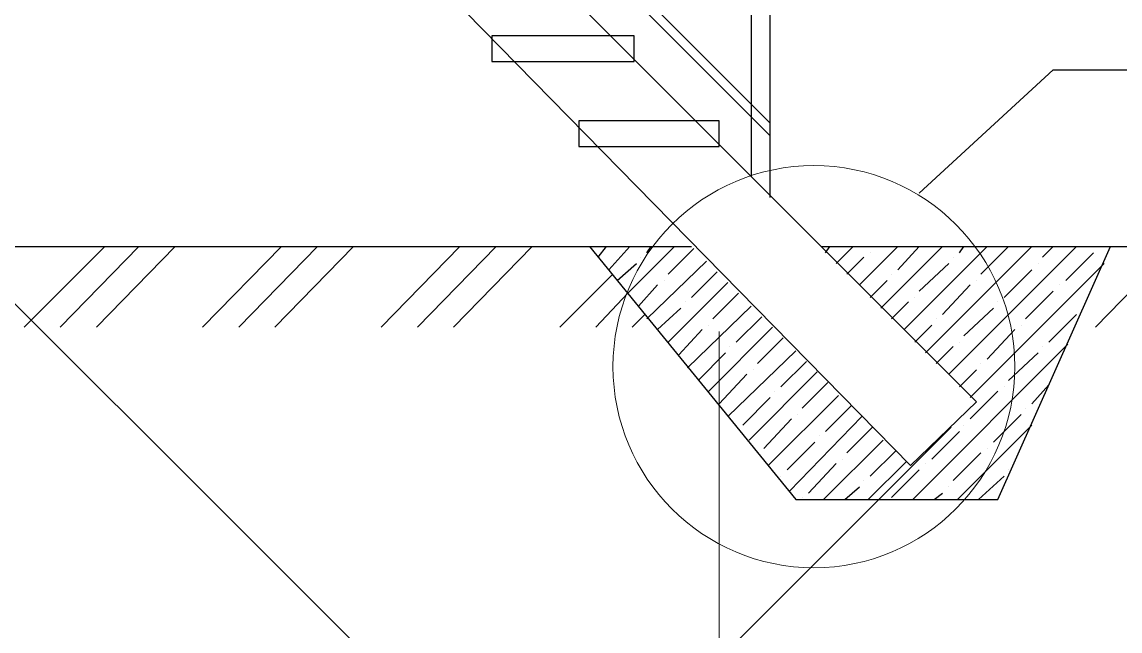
# Model space of a CAD drawing. Header units: millimetres. Extents: x 1372 to 666090, y 1285 to 31551.
# Drawn here: x 574451 to 576605, y 18676 to 19870 of the extents above; entities that cross this region are included whole.
import ezdxf

# ---------------------------------------------------------------- set-up
doc = ezdxf.new("R2010")
doc.units = ezdxf.units.MM
doc.layers.add('PDF _0', color=7, linetype='Continuous')
doc.layers.add('PDF _Конструктив - Стены Несущие_Ном._пера__21', color=7, linetype='Continuous')
for name, color, linetype, true_color in [('PDF _2D - Общий_Ном._пера__2', 9, 'Continuous', 0x808080), ('PDF _Аннотация - Общий_Ном._пера__101', 7, 'Continuous', 0x989898), ('PDF _Конструктив - Стены Несущие_Ном._пера__81', 7, 'Continuous', 0x6a6a6a)]:
    doc.layers.add(name, color=color, linetype=linetype, true_color=true_color)

msp = doc.modelspace()

# ---------------------------------------------------------------- linework, layer by layer
at = {"layer": 'PDF _0', "lineweight": 9}
for points in [[(572115.4, 21636.2), (575476.9, 18278.9)], [(575818.9, 19263.1), (575818.9, 18162.1), (575818.9, 18975.4)], [(576273.5, 19075.4), (575389.3, 18191.3)]]:
    msp.add_lwpolyline(points, dxfattribs=at)
at = {"layer": 'PDF _0', "lineweight": 25}
for points in [[(576211, 19534.2), (576473.7, 19776.1), (576949.2, 19776.1)], [(575581.2, 19409.1), (575597.9, 19430)], [(575602, 19384.1), (575643.7, 19430)], [(575639.6, 19338.2), (575731.3, 19430)], [(575664.6, 19409.1), (575664.6, 19409.1)], [(575677.1, 19417.4), (575685.5, 19430)], [(575718.8, 19375.7), (575768.9, 19425.8)], [(575969.1, 18933.6), (576365.3, 18933.6), (576586.3, 19430)], [(576027.4, 19417.4), (576035.8, 19430)], [(576048.3, 19396.6), (576081.7, 19430)], [(576069.2, 19375.7), (576102.5, 19409.1)], [(576094.2, 19354.9), (576169.2, 19430)], [(576115, 19417.4), (576115, 19417.4)], [(576135.9, 19309), (576256.8, 19430)], [(576169.2, 19384.1), (576211, 19430)], [(576181.8, 19267.3), (576344.4, 19430)], [(576223.5, 19221.4), (576432, 19430)], [(576269.3, 19179.7), (576519.6, 19430)], [(576277.7, 19409.1), (576277.7, 19409.1)], [(576290.2, 19417.4), (576298.5, 19430)], [(576331.9, 19375.7), (576386.1, 19430)], [(576452.9, 19409.1), (576473.7, 19430)], [(576498.7, 19363.2), (576552.9, 19417.4)], [(575618.7, 19363.2), (575656.3, 19396.6)], [(575677.1, 19288.2), (575793.9, 19400.8)], [(576211, 19342.4), (576269.3, 19396.6)], [(576311.1, 19133.8), (576573.8, 19396.6)], [(576444.5, 19396.6), (576444.5, 19396.6)], [(575764.7, 19329.9), (575814.7, 19379.9)], [(576156.7, 19375.7), (576156.7, 19375.7)], [(576377.8, 19329.9), (576432, 19384.1)], [(575660.4, 19313.2), (575698, 19354.9)], [(575710.5, 19363.2), (575710.5, 19363.2)], [(575718.8, 19242.3), (575835.6, 19359.1)], [(576115, 19329.9), (576148.4, 19363.2)], [(576256.8, 19296.5), (576311.1, 19354.9)], [(576323.6, 19363.2), (576323.6, 19363.2)], [(576486.2, 19354.9), (576486.2, 19354.9)], [(575806.4, 19288.2), (575856.5, 19338.2)], [(576202.6, 19329.9), (576202.6, 19329.9)], [(576419.5, 19288.2), (576473.7, 19342.4)], [(575698, 19267.3), (575743.8, 19309)], [(575752.2, 19321.5), (575752.2, 19321.5)], [(575756.4, 19192.2), (575881.5, 19313.2)], [(576156.7, 19288.2), (576190.1, 19321.5)], [(576298.5, 19254.8), (576356.9, 19309)], [(576365.3, 19321.5), (576365.3, 19321.5)], [(576532.1, 19309), (576532.1, 19309)], [(575852.3, 19242.3), (575902.3, 19292.3)], [(576244.3, 19288.2), (576244.3, 19288.2)], [(576465.4, 19242.3), (576519.6, 19296.5)], [(575739.7, 19217.3), (575785.6, 19267.3)], [(575798.1, 19275.6), (575798.1, 19275.6)], [(575798.1, 19146.4), (575923.2, 19271.5)], [(576202.6, 19242.3), (576236, 19275.6)], [(576344.4, 19208.9), (576398.6, 19267.3)], [(576411.1, 19275.6), (576411.1, 19275.6)], [(575894, 19200.6), (575944, 19250.6)], [(576198.4, 18933.6), (576502.9, 19238.1)], [(576290.2, 19242.3), (576290.2, 19242.3)], [(575777.2, 19167.2), (575831.4, 19221.4)], [(575835.6, 19096.3), (575969.1, 19225.6)], [(575839.8, 19233.9), (575839.8, 19233.9)], [(576244.3, 19200.6), (576277.7, 19233.9)], [(576386.1, 19167.2), (576444.5, 19221.4)], [(576452.9, 19233.9), (576452.9, 19233.9)], [(575939.9, 19154.7), (575989.9, 19204.7)], [(576331.9, 19200.6), (576331.9, 19200.6)], [(575818.9, 19121.3), (575873.1, 19179.7)], [(575877.3, 19050.4), (576010.8, 19183.9)], [(575885.6, 19188.1), (575885.6, 19188.1)], [(576290.2, 19154.7), (576323.6, 19188.1)], [(575981.6, 19113), (576031.6, 19163)], [(576377.8, 19154.7), (576377.8, 19154.7)], [(576432, 19121.3), (576465.4, 19158.9)], [(575864.8, 19079.6), (575919, 19133.8)], [(575914.8, 19000.4), (576052.5, 19138)], [(575927.4, 19146.4), (575927.4, 19146.4)], [(576311.1, 19092.1), (576365.3, 19146.4)], [(576027.4, 19067.1), (576077.5, 19117.2)], [(576419.5, 19113), (576419.5, 19113)], [(575906.5, 19033.7), (575960.7, 19092.1)], [(575956.5, 18950.3), (576098.3, 19096.3)], [(575973.2, 19100.5), (575973.2, 19100.5)], [(576356.9, 19046.3), (576411.1, 19100.5)], [(576069.2, 19025.4), (576119.2, 19075.4)], [(576236, 19012.9), (576290.2, 19067.1)], [(576286, 18933.6), (576432, 19079.6)], [(576298.5, 19079.6), (576298.5, 19079.6)], [(575952.4, 18992), (576006.6, 19046.3)], [(576014.9, 19058.8), (576014.9, 19058.8)], [(576023.3, 18933.6), (576140.1, 19050.4)], [(575894, 19025.4), (575894, 19025.4)], [(576115, 18979.5), (576165.1, 19029.6)], [(576277.7, 18971.2), (576331.9, 19025.4)], [(576344.4, 19033.7), (576344.4, 19033.7)], [(575994.1, 18946.2), (576048.3, 19004.5)], [(576060.8, 19012.9), (576060.8, 19012.9)], [(576110.9, 18933.6), (576185.9, 19008.7)], [(576223.5, 19004.5), (576223.5, 19004.5)], [(575939.9, 18979.5), (575939.9, 18979.5)], [(576156.7, 18937.8), (576211, 18992)], [(576327.7, 18933.6), (576377.8, 18979.5)], [(576386.1, 18992), (576386.1, 18992)], [(576065, 18933.6), (576094.2, 18958.7)], [(576102.5, 18971.2), (576102.5, 18971.2)], [(576269.3, 18958.7), (576269.3, 18958.7)], [(575981.6, 18937.8), (575981.6, 18937.8)], [(576240.2, 18933.6), (576256.8, 18946.2)]]:
    msp.add_lwpolyline(points, dxfattribs=at)
at = {"layer": 'PDF _0', "lineweight": 30}
msp.add_lwpolyline([(575564.5, 19430), (575969.1, 18933.6), (576365.3, 18933.6), (576586.3, 19430)], dxfattribs=at)
at = {"layer": 'PDF _0', "lineweight": 9}
msp.add_circle((576004.5, 19194.3), 394.1, dxfattribs=at)
at = {"layer": 'PDF _2D - Общий_Ном._пера__2', "lineweight": 20}
for points in [[(574455.1, 19271.5), (574613.6, 19430)], [(574526, 19271.5), (574680.3, 19430)], [(574596.9, 19271.5), (574751.2, 19430)], [(574805.4, 19271.5), (574959.8, 19430)], [(574876.4, 19271.5), (575030.7, 19430)], [(574947.3, 19271.5), (575101.6, 19430)], [(575155.8, 19271.5), (575310.1, 19430)], [(575226.7, 19271.5), (575381, 19430)], [(575297.6, 19271.5), (575451.9, 19430)], [(576557.1, 19271.5), (576711.4, 19430)], [(575506.1, 19271.5), (575610.4, 19375.7)], [(575577, 19271.5), (575639.6, 19338.2)], [(575647.9, 19271.5), (575672.9, 19296.5)]]:
    msp.add_lwpolyline(points, dxfattribs=at)
at = {"layer": 'PDF _Аннотация - Общий_Ном._пера__101', "lineweight": 5}
for points in [[(575919, 19671.9), (573266.5, 22324.4)], [(575919, 19646.8), (573266.5, 22299.4)]]:
    msp.add_lwpolyline(points, dxfattribs=at)
at = {"layer": 'PDF _Аннотация - Общий_Ном._пера__101', "lineweight": 30}
for points in [[(569496.2, 19430), (575764.7, 19430)], [(576019.1, 19430), (578713.3, 19430)]]:
    msp.add_lwpolyline(points, dxfattribs=at)
at = {"layer": 'PDF _Конструктив - Стены Несущие_Ном._пера__21', "lineweight": 30}
msp.add_lwpolyline([(570038.4, 22420.3), (572836.9, 22420.3), (576194.3, 19000.4), (576323.6, 19125.5), (572957.9, 22487)], dxfattribs=at)
for points in [[(575652.1, 19842.8), (575372.7, 19842.8), (575372.7, 19792.8), (575652.1, 19792.8)], [(575818.9, 19676), (575543.7, 19676), (575543.7, 19626), (575818.9, 19626)]]:
    msp.add_lwpolyline(points, close=True, dxfattribs=at)
at = {"layer": 'PDF _Конструктив - Стены Несущие_Ном._пера__81', "lineweight": 25}
msp.add_lwpolyline([(575919, 19525.9), (575919, 20856.3), (575881.5, 20898), (575881.5, 19567.6)], dxfattribs=at)

doc.saveas('drawing.dxf')
